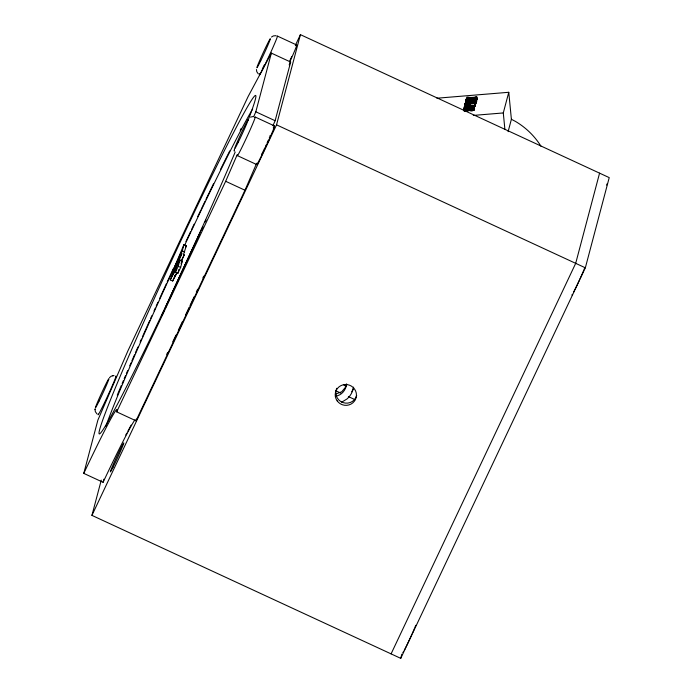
<?xml version="1.0" encoding="UTF-8"?>
<svg xmlns="http://www.w3.org/2000/svg" width="693" height="693" viewBox="0 0 693 693"><rect width="100%" height="100%" fill="white"/><g stroke="black" fill="none" stroke-linecap="round" stroke-linejoin="round"><path stroke-width="1.04" d="M465.8 100.961L467.368 101.568L473.995 100.97L475.563 100.537L476.013 99.541L465.956 100.364L466.06 103.014M346.084 386.226L346.205 384.147M234.269 151.256L234.355 149.662M234.251 150.554L234.329 149.861M95.036 409.598L95.106 408.749M178.387 271.145L178.811 269.525M183.48 254.565L186.374 245.677L183.957 244.56L182.294 250.857L174.22 268.356L181.912 253.534L181.774 254.036L172.159 275.857L179.885 259.996L182.302 261.114L180.63 267.411L177.772 273.475L175.355 272.358L176.394 268.408L170.261 279.885L172.67 281.003L176.923 273.051M134.988 419.811A90.454 3.396 -65.2 0 0 103.075 482.311L83.775 473.38L97.869 420.131L128.014 350.623L248.12 96.535L271.361 53.11L290.662 62.049L275.121 120.729L272.964 125.693M295.339 45.417L300.424 34.65L609.225 177.616L585.342 267.81L400.736 658.35L91.935 515.384L101.265 480.136M103.075 482.311L103.898 479.175M175.355 272.358L178.222 266.294L179.885 259.996M177.772 273.475L178.127 272.132M253.664 116.762L255.821 111.798L271.361 53.11M91.935 515.384L276.542 124.844L300.424 34.65M466.458 98.484L466.796 97.202C470.339 97.566 475.45 97.644 476.446 96.448C476.81 98.822 469.819 97.592 467.879 97.367L467.61 98.389L466.458 98.484L466.71 101.074M467.992 105.457L467.749 106.367C453.023 107.813 489.466 105.639 467.992 105.457L468.165 107.19M469.802 104.366L469.594 105.145L468.373 105.249L468.581 104.47L469.802 104.366L469.967 106.098M474.93 103.629L475.121 102.919L464.89 103.855L466.328 104.296L474.93 103.629L475.181 106.22L473.059 106.401M475.554 101.291L470.971 102.192L475.19 102.659L465.315 102.789L475.632 100.987L475.805 103.889L475.563 100.537M475.181 106.22L475.121 102.919M475.519 104.964L475.268 102.365M475.814 103.136L476.013 99.541M504.911 129.548L503.291 112.942L508.766 92.29L436.928 98.215M508.108 131.67L511.391 119.283L508.766 92.29M400.736 658.35L401.836 654.192M599.575 173.146L575.692 263.34L391.086 653.88M346.665 384.026C345.92 389.977 341.588 395.573 335.36 396.162M269.906 136.313L269.967 135.698M269.308 137.872L269.551 137.266M291.329 57.337L291.597 56.679M291.017 58.073L289.899 60.655M83.775 473.38A90.454 3.396 -65.2 0 1 116.693 411.859L225.675 181.297L237.301 154.487M116.693 411.859L135.993 420.798L244.976 190.237L256.601 163.427M173.778 273.414L172.167 272.67L183.957 244.56M170.261 279.885L178.318 261.036L172.167 272.67M172.67 281.003L175.242 275.078M175.39 275.095L174.575 276.975L177.053 272.332M267.948 141.043L268.338 140.159M267.108 142.94L267.541 141.978M264.189 65.125L262.257 69.3M181.878 259.529L184.321 254.652L181.107 261.937M265.722 145.954L266.19 144.941M185.551 247.41L186.374 245.677M181.072 263.712L182.302 261.114M264.795 147.938L263.894 149.809M263.071 151.481L263.47 150.676M262.352 152.884L262.699 152.217M289.146 64.882L290.662 62.049M262.049 153.465L261.556 154.34M465.436 106.072L465.453 106.774L467.74 106.835L467.489 104.245M475.918 101.637L476.68 101.265L476.429 100.814M464.093 108.368L464.345 110.967L469.464 110.473C475.857 113.089 475.45 103.742 469.386 107.25C462.872 106.107 462.023 110.092 469.204 107.883L472.531 107.874L474.211 107.043M476.299 100.043L477.165 99.523L476.446 96.448M465.991 99.402L468.563 98.545L471.673 98.614C478.014 96.682 477.234 100.286 471.491 99.246C469.845 101.048 464.76 98.016 466.155 101.126M345.703 387.006L341.71 391.788L335.94 393.962M109.468 377.659L111.235 376.169L114.016 375.554M473.484 109.84L472.435 110.248M271.5 37.041L273.371 35.915L276.117 35.672M250.494 117.126L253.188 116.519M341.684 402.2L347.08 398.908A21.162 20.686 14.8 0 0 353.621 387.144M468.147 110.542L465.401 110.785M470.963 107.146L469.585 107.684L473.224 107.242L470.963 107.146L471.127 108.87M113.323 375.571L112.535 375.684M469.204 98.752C464.622 99.134 469.646 100.294 471.292 98.813L469.204 98.752L469.369 100.476M473.276 115.419L503.291 112.942M277.443 36.088L296.743 45.028M255.821 111.798L275.121 120.729M276.542 124.844L585.342 267.81M255.197 117.022L274.575 125.996M237.335 155.596L256.713 164.57M225.675 181.297L244.976 190.237M182.294 250.857L184.702 251.966M178.222 266.294L180.63 267.411M335.828 390.774L340.653 393.009M348.371 396.587L355.128 399.714M511.391 119.283L515.479 121.422A74.489 72.808 14.8 0 1 540.956 146.188M258.368 73.969L256.774 71.717L256.445 69.525M96.942 413.903L95.348 411.651L95.036 409.433M476.793 96.656L477.079 99.671M476.654 97.202L476.905 99.801M476.394 97.332L476.68 101.265M476.048 97.444L476.515 101.395M476.004 98.926L476.256 101.525M475.874 100.087L476.126 102.677M475.667 99.047L475.961 103.014M475.32 100.658L475.493 102.391M474.965 100.788L475.129 102.512M474.35 105.838L474.532 108.688L474.281 106.09M474.099 106.93L474.393 109.901M473.891 106.843L474.229 110.031M473.717 107.562L473.969 110.152M473.38 107.675L473.631 110.274M472.981 107.779L473.232 110.378M472.531 107.874L472.782 110.464M471.327 100.918L471.5 102.642M472.037 107.943L472.288 110.542M471.353 107.077L471.751 110.594M470.833 108.03L471.084 110.629M469.854 98.709L470.019 100.442M469.767 102.425L469.932 104.149M470.183 108.03L470.434 110.62M469.62 107.978L469.871 110.568M468.676 101.516L468.84 103.24M469.204 107.883L469.464 110.473M467.879 97.367L468.052 99.099M468.667 108.082L468.918 110.672M467.974 101.559L468.139 103.292M468.096 108.238L468.347 110.837M467.368 101.568L467.532 103.292M466.588 98.96L466.761 100.693M466.857 101.542L467.03 103.266M467.403 108.359L467.654 110.958M466.285 99.099L466.458 100.832M466.865 104.279L467.117 106.878M466.458 101.49L466.632 103.214M466.086 99.246L466.25 100.979M466.112 101.395L466.276 103.127M466.328 104.296L466.58 106.895M466.562 108.454L466.813 111.053M465.869 104.288L466.12 106.878M465.497 104.245L465.748 106.843M465.939 108.498L466.198 111.088M465.185 103.474L465.453 106.774M465.003 103.673L465.254 106.272M464.89 103.855L465.263 106.687M465.384 108.506L465.635 111.097M464.89 108.489L465.142 111.079M464.449 108.446L464.7 111.036M463.851 108.281L464.102 110.871M463.799 107.883L463.972 110.759M277.113 36.4A21.284 0.797 -65.2 0 1 268.65 56.947A21.284 0.797 -65.2 0 1 259.788 73.597M296.11 45.799A21.284 0.797 -65.2 0 1 289.665 62.179M254.764 117.576A21.284 0.797 -65.2 0 1 247.479 135.689A21.284 0.797 -65.2 0 1 237.361 155.345M274.064 126.507A21.284 0.797 -65.2 0 1 265.843 146.647A21.284 0.797 -65.2 0 1 257.008 163.158M273.25 127.884A21.284 0.797 -65.2 0 1 273.7 127.096M115.445 376.723A21.284 0.797 -65.2 0 1 108.021 395.209A21.284 0.797 -65.2 0 1 98.215 414.042M353.551 387.63A21.162 20.686 14.8 0 1 351.706 391.805M584.788 267.68A15.965 0.598 -65.2 0 1 583.913 269.88M583.541 270.781A15.965 0.598 -65.2 0 1 579.894 279.028M579.461 279.972A15.965 0.598 -65.2 0 1 574.843 289.648M574.48 290.358A15.965 0.598 -65.2 0 1 573.613 292.048M572.357 294.326A15.965 0.598 -65.2 0 1 571.898 294.949M415.748 625.285A15.965 0.598 -65.2 0 1 414.873 627.486M414.501 628.386A15.965 0.598 -65.2 0 1 412.118 633.844M411.703 634.753A15.965 0.598 -65.2 0 1 405.803 647.245M405.448 647.955A15.965 0.598 -65.2 0 1 404.201 650.363M403.317 651.931A15.965 0.598 -65.2 0 1 402.858 652.555M607.111 183.766A15.965 0.598 -65.2 0 1 606.661 185.092M136.304 419.066A90.454 3.396 -65.2 0 1 135.993 420.798M235.187 152.036A186.226 6.991 -65.2 0 1 105.015 426.585A186.226 6.991 -65.2 0 1 177.486 247.999A186.226 6.991 -65.2 0 1 248.155 120.088M105.882 426.29A186.226 6.991 -65.2 0 1 181.271 252.469M184.459 245.634A186.226 6.991 -65.2 0 1 252.694 108.931M203.707 276.161A196.873 7.389 -65.2 0 1 202.841 278.032M197.635 289.241A196.873 7.389 -65.2 0 1 196.327 292.039M194.161 296.682A196.873 7.389 -65.2 0 1 190.047 305.448M189.137 307.389A196.873 7.389 -65.2 0 1 185.499 315.107M182.337 321.786A196.873 7.389 -65.2 0 1 178.292 330.284M176.022 335.04A196.873 7.389 -65.2 0 1 172.756 341.848M167.663 352.408A196.873 7.389 -65.2 0 1 166.701 354.383M131.159 425.06A196.873 7.389 -65.2 0 1 127.867 431.176M126.784 433.151A196.873 7.389 -65.2 0 1 125.745 435.039M117.264 395.157A196.873 7.389 -65.2 0 1 121.353 385.412M122.15 383.515A196.873 7.389 -65.2 0 1 123.38 380.63M124.203 378.681A196.873 7.389 -65.2 0 1 125.476 375.71M126.334 373.709A196.873 7.389 -65.2 0 1 127.642 370.668M129.73 365.826A196.873 7.389 -65.2 0 1 131.012 362.872M131.878 360.88A196.873 7.389 -65.2 0 1 134.52 354.807M135.36 352.876A196.873 7.389 -65.2 0 1 137.942 347.002M140.133 342.03A196.873 7.389 -65.2 0 1 141.467 339.007M142.334 337.041A196.873 7.389 -65.2 0 1 149.749 320.426M150.589 318.537A196.873 7.389 -65.2 0 1 151.862 315.696M154.011 310.932A196.873 7.389 -65.2 0 1 155.31 308.056M156.176 306.133A196.873 7.389 -65.2 0 1 157.926 302.278M159.685 298.406A196.873 7.389 -65.2 0 1 166.363 283.758M167.221 281.895A196.873 7.389 -65.2 0 1 173.25 268.797M185.941 241.528A196.873 7.389 -65.2 0 1 190.506 231.834M191.415 229.903A196.873 7.389 -65.2 0 1 194.127 224.16M197.739 216.571A196.873 7.389 -65.2 0 1 200.866 210.014M201.334 209.026A196.873 7.389 -65.2 0 1 205.059 201.247M205.986 199.324A196.873 7.389 -65.2 0 1 209.199 192.671M209.676 191.675A196.873 7.389 -65.2 0 1 213.487 183.81M220.625 169.239A196.873 7.389 -65.2 0 1 229.712 150.961M240.211 130.319A196.873 7.389 -65.2 0 1 241.233 128.352M356.687 395.521A10.638 10.404 14.8 0 1 342.818 402.52A10.638 10.404 14.8 0 1 336.755 388.288M162.257 314.969A164.943 6.194 -65.2 0 1 163.955 311.192M165.67 307.38A164.943 6.194 -65.2 0 1 167.836 302.598M168.269 301.637A164.943 6.194 -65.2 0 1 174.896 287.093M175.346 286.122A164.943 6.194 -65.2 0 1 197.089 239.397M197.54 238.444A164.943 6.194 -65.2 0 1 199.333 234.641M201.576 229.929A164.943 6.194 -65.2 0 1 202.919 227.122M161.339 316.51A170.261 6.393 -65.2 0 1 163.972 310.655M164.804 308.809A170.261 6.393 -65.2 0 1 200.554 231.592M200.996 230.674A170.261 6.393 -65.2 0 1 202.832 226.802M205.128 222.003A170.261 6.393 -65.2 0 1 206.038 220.097M346.145 386.373A10.638 10.404 14.8 0 1 343.797 384.901M467.03 100.546C467.55 103.153 475.58 98.519 467.03 100.546M469.014 105.587L468.832 106.28L472.765 105.96L469.014 105.587M471.855 100.147C472.02 102.503 478.759 98.449 471.855 100.147M464.769 107.865L466.502 108.186L469.005 107.441L464.769 107.865M475.511 98.614L471.872 99.056L475.511 98.614M260.724 60.759A15.965 0.598 -65.2 0 0 270.383 38.687A15.965 0.598 -65.2 0 0 259.901 60.057A15.965 0.598 -65.2 0 0 260.724 60.759M238.271 142.212A15.965 0.598 -65.2 0 0 248.207 119.638A15.965 0.598 -65.2 0 0 237.959 140.419A15.965 0.598 -65.2 0 0 238.271 142.212M99.203 400.918A15.965 0.598 -65.2 0 0 108.966 378.638A15.965 0.598 -65.2 0 0 98.579 399.774A15.965 0.598 -65.2 0 0 99.203 400.918M112.968 467.351A15.965 0.598 -65.2 0 0 123.726 443.347A15.965 0.598 -65.2 0 0 114.466 461.703A15.965 0.598 -65.2 0 0 112.968 467.351M337.153 400.849A10.638 10.404 14.8 0 0 355.483 399.393A10.638 10.404 14.8 0 0 344.863 384.546A10.638 10.404 14.8 0 0 337.153 400.849"/></g></svg>
